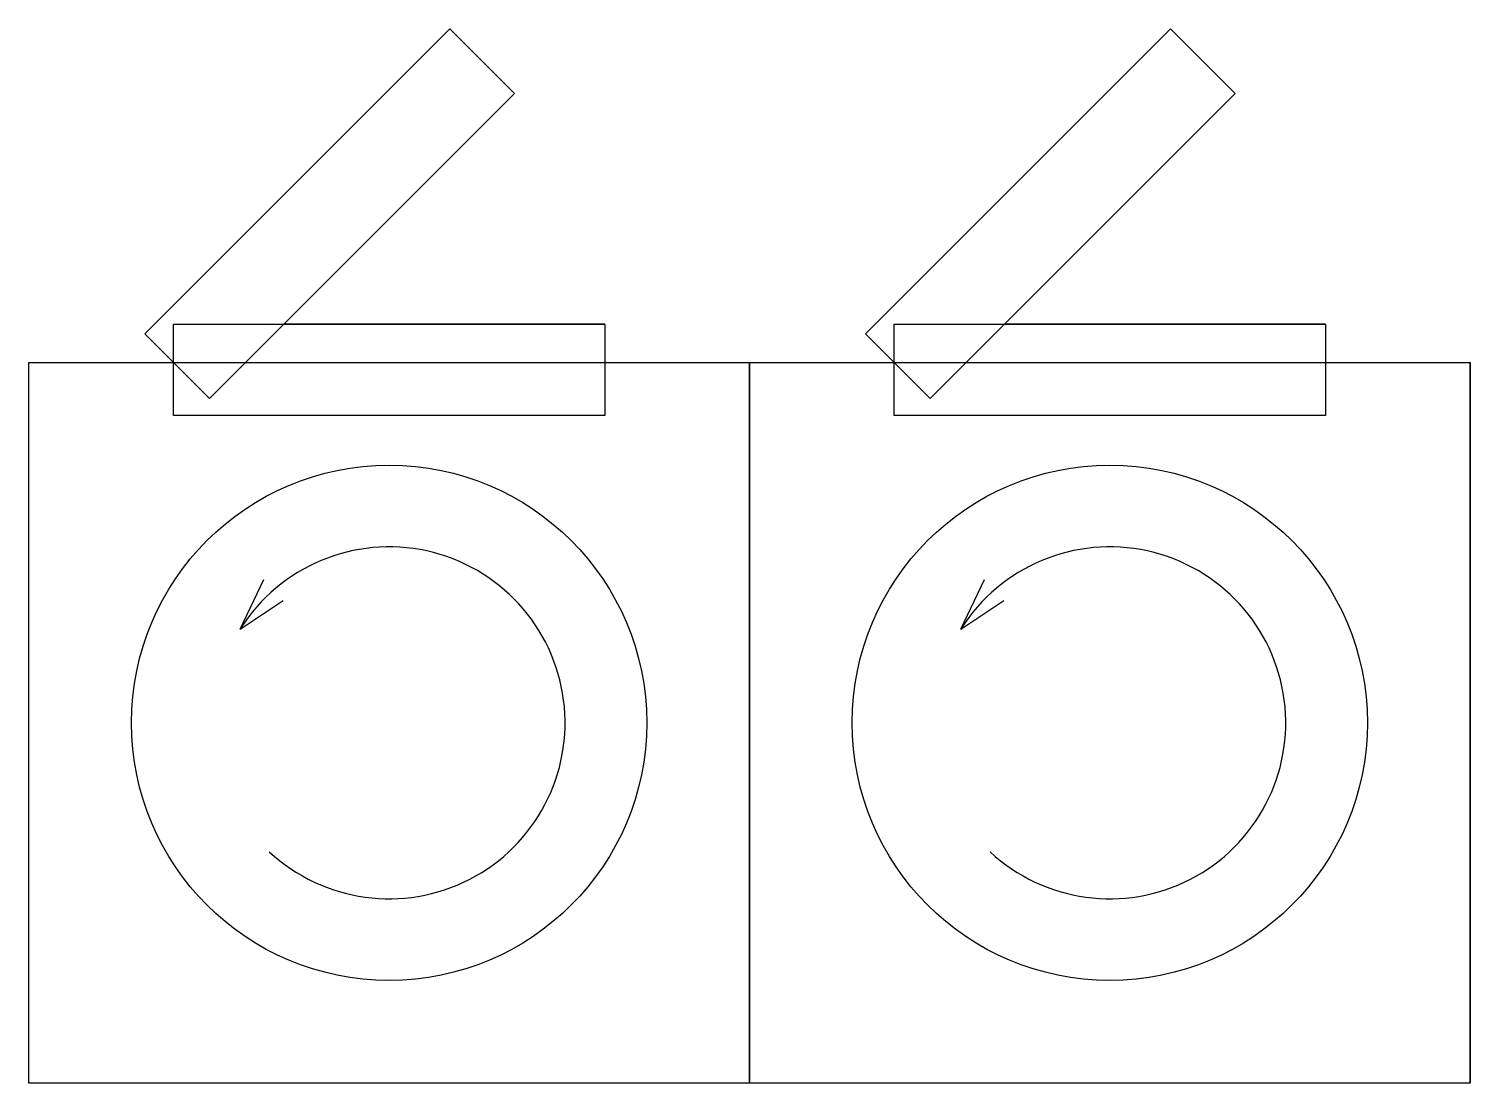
# Model space of a CAD drawing. Extents: x 129 to 1329, y 148 to 1026.
import ezdxf

# ---------------------------------------------------------------- set-up
doc = ezdxf.new("R2010")
doc.units = 0
doc.layers.get('0').update_dxf_attribs({"color": 2, "linetype": 'CONTINUOUS'})

msp = doc.modelspace()

# ---------------------------------------------------------------- linework, layer by layer
at = {"color": 0}
for p, q in [((225.6, 771.5), (479.7, 1025.6)), ((479.7, 1025.6), (533.5, 971.7)), ((825.6, 771.5), (1079.7, 1025.6)), ((1079.7, 1025.6), (1133.5, 971.7)), ((533.5, 971.7), (279.5, 717.7)), ((341.4, 779.7), (533.5, 971.7)), ((1133.5, 971.7), (879.5, 717.7)), ((941.4, 779.7), (1133.5, 971.7)), ((279.5, 717.7), (225.6, 771.5)), ((249.5, 703.5), (249.5, 779.7)), ((249.5, 779.7), (608.8, 779.7)), ((608.8, 779.7), (341.4, 779.7)), ((608.8, 779.7), (608.8, 703.5)), ((879.5, 717.7), (825.6, 771.5)), ((849.5, 703.5), (849.5, 779.7)), ((849.5, 779.7), (1208.8, 779.7)), ((1208.8, 779.7), (941.4, 779.7)), ((1208.8, 779.7), (1208.8, 703.5)), ((129.1, 147.7), (129.1, 747.7)), ((129.1, 747.7), (729.1, 747.7)), ((729.1, 147.7), (729.1, 747.7)), ((729.1, 747.7), (1329.1, 747.7)), ((729.1, 747.7), (729.1, 147.7)), ((1329.1, 147.7), (1329.1, 747.7)), ((1329.1, 747.7), (1329.1, 747.7)), ((1329.1, 747.7), (1329.1, 747.7)), ((1329.1, 222.7), (1329.1, 747.7)), ((1329.1, 747.7), (1329.1, 147.7)), ((608.8, 703.5), (249.5, 703.5)), ((1208.8, 703.5), (849.5, 703.5)), ((305.2, 525.8), (324.8, 567)), ((905.2, 525.8), (924.8, 567)), ((305.2, 525.8), (341, 549.5)), ((905.2, 525.8), (941, 549.5)), ((1329.1, 147.7), (129.1, 147.7))]:
    msp.add_line(p, q, dxfattribs=at)
for centre in [(429.1, 447.7), (1029.1, 447.7)]:
    msp.add_circle(centre, 214.5, dxfattribs=at)
for centre in [(429.1, 447.7), (1029.1, 447.7)]:
    msp.add_arc(centre, 146.5, 227.102, 147.7648, dxfattribs=at)

doc.saveas('drawing.dxf')
